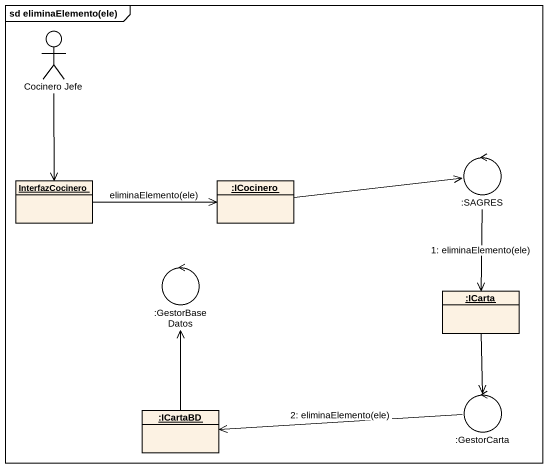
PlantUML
@startuml
mainframe sd eliminaElemento(ele)
allowmixing
hide circle
hide empty members
actor "Cocinero Jefe" as Cocinero_Jefe
control ":SAGRES" as SAGRES
object InterfazCocinero
object ":ICocinero" as ICocinero
control ":GestorBaseDatos" as GestorBaseDatos
object ":ICarta" as ICarta
object ":ICartaBD" as ICartaBD
control ":GestorCarta" as GestorCarta
Cocinero_Jefe --> InterfazCocinero
SAGRES --> ICarta : 1: eliminaElemento(ele)
InterfazCocinero -right-> ICocinero : eliminaElemento(ele)
ICocinero -right-> SAGRES
ICarta --> GestorCarta
ICartaBD -up-> GestorBaseDatos
GestorCarta -left-> ICartaBD : 2: eliminaElemento(ele)
@enduml
